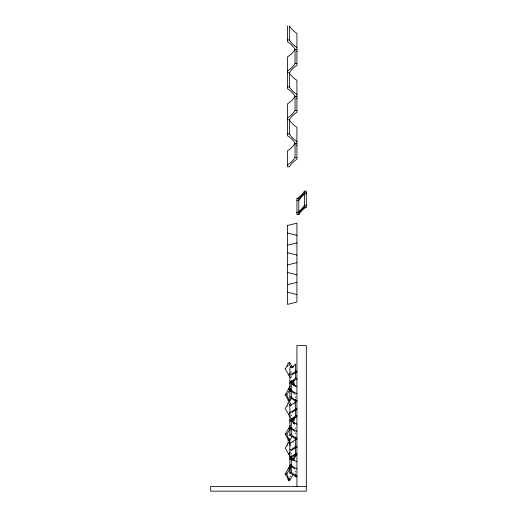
<?xml version="1.0" encoding="UTF-8"?>
<svg xmlns="http://www.w3.org/2000/svg" width="517" height="517" viewBox="0 0 517 517"><rect width="100%" height="100%" fill="white"/><g stroke="black" fill="none" stroke-linecap="round" stroke-linejoin="round"><path stroke-width="0.78" d="M285.19 394.878L290.321 385.986M291.536 383.885L292.706 381.856L293.927 381.152L293.701 380.758M292.764 384.577L293.927 382.561M291.459 405.192L289.41 401.657L288.247 400.849M288.706 400.055L289.352 398.937M289.41 401.657L291.459 398.116M285.19 434.467L290.321 425.581M292.351 422.066L293.798 420.528M293.41 423.048L293.927 422.156M288.421 440.148L288.195 440.542L289.41 441.247L290.586 443.276M288.706 439.65L289.352 438.532M289.41 441.247L292.267 436.303M285.19 474.063L290.321 465.171M288.247 480.034L289.41 480.836L293.333 474.05M288.706 479.24L289.352 478.122M290.237 476.59L290.58 476.002M298.8 214.613A21.869 21.869 0 0 1 306.322 207.091L306.322 191.128L304.442 191.128A21.869 21.869 0 0 1 296.932 198.651L296.926 214.613L298.807 214.613L298.807 198.644L304.442 193.009L306.322 193.009A21.869 21.869 0 0 0 298.8 200.518L296.926 200.525M304.442 191.128L304.442 207.097L298.807 212.733L296.926 212.733M287.536 225.496L296.926 223.15L296.926 302.064L287.536 304.416L287.536 225.502M287.536 245.226L296.926 242.874M287.536 264.956L296.926 262.604M287.536 284.686L296.926 282.334M287.536 39.945L289.41 39.945L289.41 25.85A21.869 21.869 0 0 0 296.926 33.372L296.926 65.31A21.869 21.869 0 0 0 289.404 72.819M296.926 49.335L295.052 49.335L295.052 63.429L296.926 63.429M287.536 72.826L289.41 72.826A21.869 21.869 0 0 0 296.926 80.348L296.926 112.286A21.869 21.869 0 0 0 289.404 119.795L287.536 119.802M287.536 86.921L289.41 86.921A21.869 21.869 0 0 0 296.926 94.443M296.926 96.311L295.052 96.311L295.052 110.405L296.926 110.405M287.536 133.89L289.41 133.89L289.41 119.802A21.869 21.869 0 0 0 296.926 127.324L296.926 159.262A21.869 21.869 0 0 0 289.404 166.771M296.926 143.287L295.052 143.287L295.052 157.381L296.926 157.381M289.41 166.778L287.536 166.778L287.536 150.802A21.869 21.869 0 0 0 295.058 143.293A21.869 21.869 0 0 0 287.536 135.764L287.536 103.827A21.869 21.869 0 0 0 295.058 96.317A21.869 21.869 0 0 0 287.536 88.788L287.536 56.851A21.869 21.869 0 0 0 295.058 49.341A21.869 21.869 0 0 0 287.536 41.812L287.536 25.85M296.926 198.644L298.807 198.644M306.322 205.217L304.442 205.217A21.869 21.869 0 0 1 296.932 212.745M304.442 207.097L306.322 207.097M295.517 371.116L296.926 371.116M296.926 378.166L295.517 378.166L295.517 364.071M289.882 382.864L291.291 382.864M289.882 389.908L291.291 389.908M289.882 396.953L291.291 396.953L291.291 382.406M295.517 401.651L296.926 401.651M295.517 408.695L296.926 408.695M296.926 415.746L295.517 415.746L295.517 401.399M289.882 420.444L291.291 420.444M289.882 427.488L291.291 427.488M289.882 434.532L291.291 434.532L291.291 419.985M295.517 439.23L296.926 439.23M295.517 446.281L296.926 446.281M296.926 453.325L295.517 453.325L295.517 438.778M289.882 458.023L291.291 458.023M289.882 465.067L291.291 465.067M289.882 472.118L291.291 472.118L291.291 457.771M296.926 476.81L295.517 476.81L295.517 476.357M306.322 486.452L210.678 486.452L210.678 491.15L306.322 491.15L306.322 345.524L296.926 345.524L296.926 486.452M287.536 233.012L296.926 235.358M287.536 252.742L296.926 255.088M287.536 272.472L296.926 274.818M287.536 292.202L296.926 294.548M289.184 387.963L290.405 388.668L286.877 394.768L285.662 394.064M289.184 427.553L290.405 428.257L286.877 434.358L285.662 433.653M289.184 467.142L290.405 467.846L286.877 473.953L285.662 473.249M289.41 362.062L292.538 367.477M290.935 367.522L288.195 362.766A15.155 15.155 0 0 1 285.138 368.802M285.19 368.841L290.321 377.727M292.351 381.242L292.706 381.856M290.237 405.897L288.195 402.362A15.155 15.155 0 0 1 285.138 408.391L290.321 417.322M293.01 419.158L293.41 419.856M291.536 419.423L292.706 421.452M290.237 445.492L288.195 441.951A15.155 15.155 0 0 1 285.138 447.981L290.321 456.912M292.764 458.327L293.41 459.445M293.927 460.337L293.914 460.311A15.155 15.155 0 0 1 296.978 454.307A15.155 15.155 0 0 0 291.239 457.972M291.278 458.566L291.543 459.031M295.517 396.882L295.517 397.567M295.517 399.331L295.517 400.248M295.517 427.998L295.517 428.593M295.517 432.981L295.517 433.737M295.517 436.91L295.517 438.203M295.517 471.323L295.517 472.04M295.517 473.953L295.517 475.782M291.291 371.633L291.291 372.221M291.291 376.609L291.291 377.371M291.291 380.538L291.291 381.83M291.291 414.951L291.291 415.674M291.291 418.117L291.291 419.41M291.291 453.254L291.291 453.932M291.291 455.703L291.291 456.614M289.882 405.412L289.882 435.476M289.882 442.991L289.882 473.055M289.41 72.826L289.41 86.921M295.414 386.386A15.155 15.155 0 0 1 293.856 382.58M288.667 388.816A15.155 15.155 0 0 1 290.224 391.026M285.138 394.917A15.155 15.155 0 0 1 288.26 400.933M289.934 400.798A15.155 15.155 0 0 1 286.812 394.788M293.856 381.139A15.155 15.155 0 0 1 294.076 380.376M290.224 372.692A15.155 15.155 0 0 1 288.667 374.903M287.601 366.643A15.155 15.155 0 0 1 288.156 365.506M289.636 363.277A15.155 15.155 0 0 1 289.934 362.915M294.199 423.313A15.155 15.155 0 0 1 293.856 422.176M288.667 428.406A15.155 15.155 0 0 1 289.998 430.241M285.138 434.506A15.155 15.155 0 0 1 288.26 440.523M289.934 440.394A15.155 15.155 0 0 1 286.812 434.377M293.856 420.728A15.155 15.155 0 0 1 295.414 416.922M290.224 412.282A15.155 15.155 0 0 1 288.667 414.492M294.16 417.626A15.155 15.155 0 0 1 292.189 420.592M287.601 406.239A15.155 15.155 0 0 1 287.775 405.858M288.667 468.001A15.155 15.155 0 0 1 290.224 470.212M285.138 474.102A15.155 15.155 0 0 1 288.26 480.112M289.934 479.983A15.155 15.155 0 0 1 286.812 473.966M290.224 451.871A15.155 15.155 0 0 1 288.667 454.088M287.601 445.828A15.155 15.155 0 0 1 287.775 445.447M289.636 442.462A15.155 15.155 0 0 1 289.934 442.1M295.201 454.553A15.155 15.155 0 0 1 292.48 459.826M289.863 466.069A15.155 15.155 0 0 1 295 469.165M289.863 473.113A15.155 15.155 0 0 1 295.569 476.764M296.952 461.72A15.155 15.155 0 0 1 291.239 458.075M289.863 459.018A15.155 15.155 0 0 1 292.693 460.376M296.952 468.764A15.155 15.155 0 0 1 291.239 465.119M293.068 442.287A15.155 15.155 0 0 1 293.41 442.041M296.952 475.814A15.155 15.155 0 0 1 291.239 472.163M291.523 450.637A15.155 15.155 0 0 1 296.952 447.27M295.569 446.326A15.155 15.155 0 0 1 289.863 449.977M289.863 421.433A15.155 15.155 0 0 1 290.296 421.594M293.055 423.016A15.155 15.155 0 0 1 294.703 424.263M295.569 453.377A15.155 15.155 0 0 1 289.863 457.022M289.863 428.477A15.155 15.155 0 0 1 295 431.579M295.569 439.282A15.155 15.155 0 0 1 289.863 442.933M289.863 435.534A15.155 15.155 0 0 1 295.569 439.185M296.952 424.14A15.155 15.155 0 0 1 291.239 420.489M291.239 420.392A15.155 15.155 0 0 1 296.952 416.741M296.952 431.184A15.155 15.155 0 0 1 291.239 427.54M294.121 403.997A15.155 15.155 0 0 1 294.496 403.777M296.952 438.235A15.155 15.155 0 0 1 291.239 434.584M291.808 412.786A15.155 15.155 0 0 1 296.952 409.69M295.569 408.747A15.155 15.155 0 0 1 289.863 412.398M289.863 383.853A15.155 15.155 0 0 1 290.296 384.015M293.404 385.669A15.155 15.155 0 0 1 293.74 385.915M295.569 415.797A15.155 15.155 0 0 1 289.863 419.442M289.863 390.897A15.155 15.155 0 0 1 295.291 394.271M295.569 401.703A15.155 15.155 0 0 1 289.863 405.347M295.569 401.599A15.155 15.155 0 0 0 289.863 397.954L289.882 367.833A15.155 15.155 0 0 0 295.569 364.123M296.952 386.561A15.155 15.155 0 0 1 291.239 382.91M291.239 382.813A15.155 15.155 0 0 1 296.952 379.161M296.952 393.605A15.155 15.155 0 0 1 291.239 389.96M292.111 367.891A15.155 15.155 0 0 1 293.759 366.643M296.952 400.656A15.155 15.155 0 0 1 291.239 397.004M291.808 375.206A15.155 15.155 0 0 1 296.952 372.104M295.569 371.167A15.155 15.155 0 0 1 289.863 374.819M295.569 378.211A15.155 15.155 0 0 1 289.863 381.863M296.926 47.467A21.869 21.869 0 0 1 289.404 39.945M296.351 51.564A21.869 21.869 0 0 1 296.926 51.209M295.058 63.436A21.869 21.869 0 0 1 287.536 70.952M296.351 98.54A21.869 21.869 0 0 1 296.926 98.185M295.058 110.412A21.869 21.869 0 0 1 287.536 117.928M296.926 141.419A21.869 21.869 0 0 1 289.404 133.897M296.351 145.516A21.869 21.869 0 0 1 296.926 145.161M295.058 157.388A21.869 21.869 0 0 1 287.536 164.904"/></g></svg>
